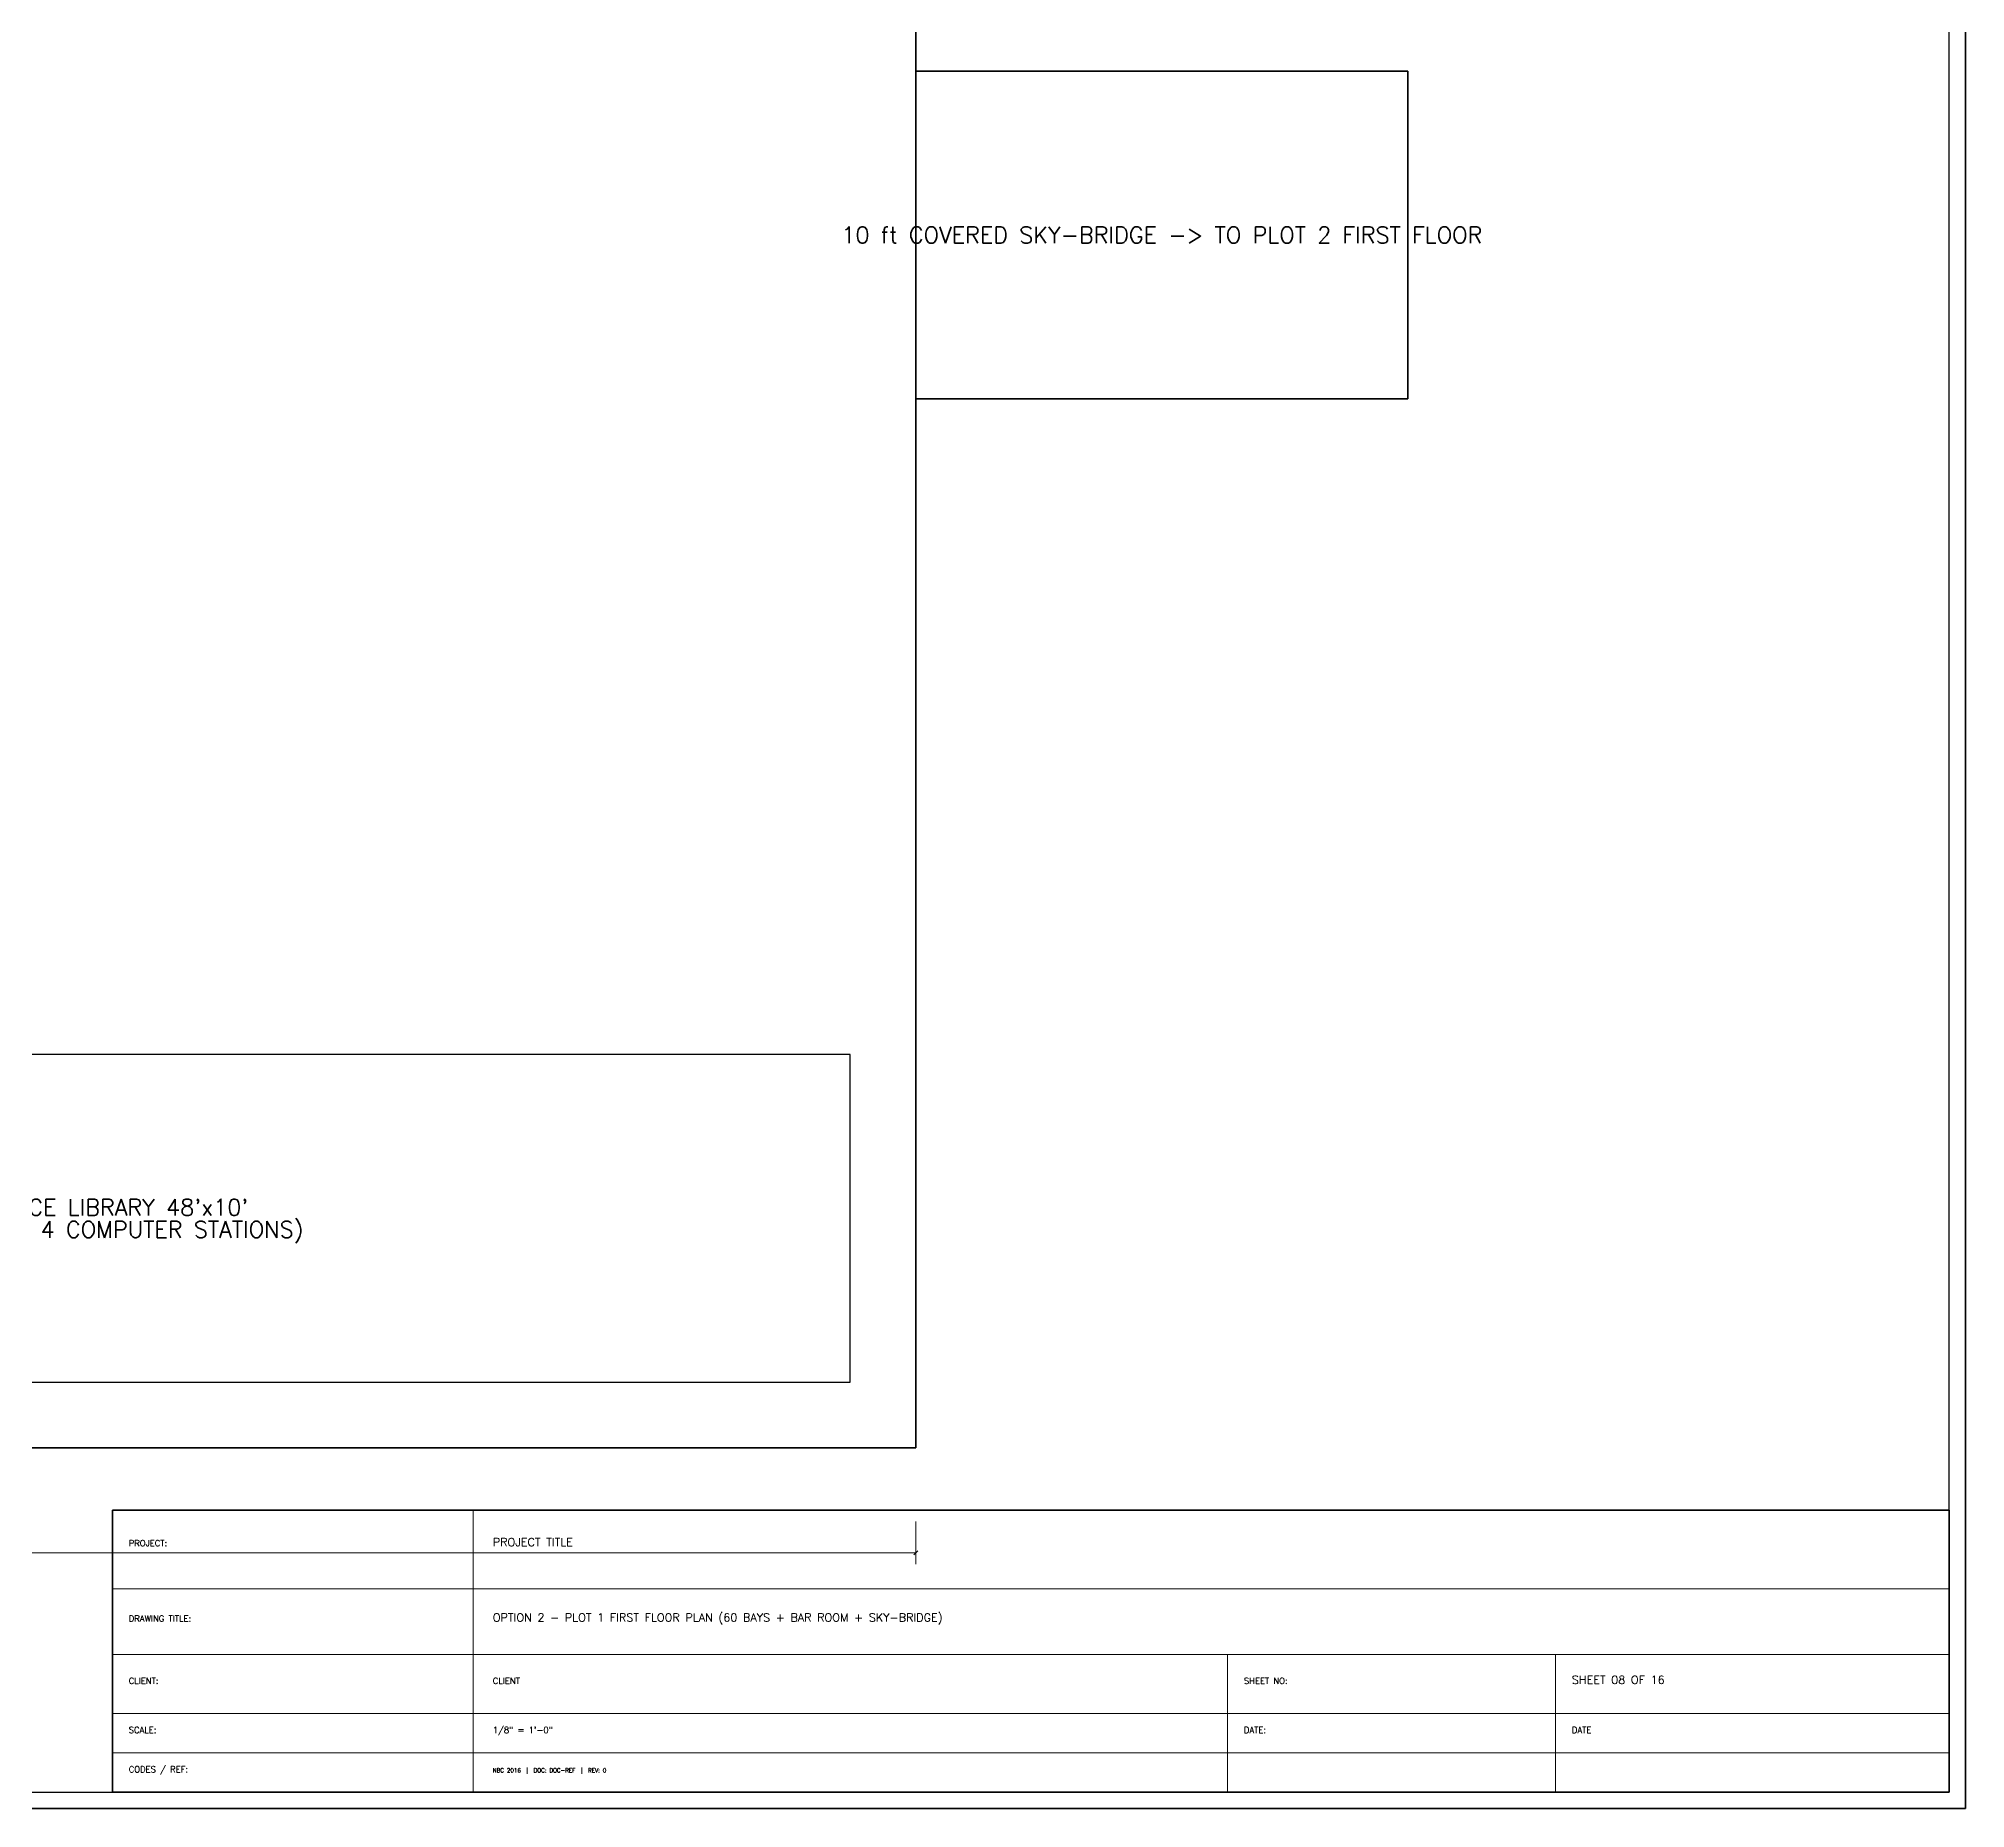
# Model space of a CAD drawing. Header units: inches. Extents: x 0 to 1800, y 0 to 1191.
# Drawn here: x 1095 to 1800, y 0 to 648 of the extents above; entities that cross this region are included whole.
import ezdxf
from ezdxf.enums import TextEntityAlignment as Align

# ---------------------------------------------------------------- set-up
doc = ezdxf.new("R2010")
doc.units = ezdxf.units.IN
doc.header["$MEASUREMENT"] = 0
for name, color, linetype in [('A-DIM', 4, 'Continuous'), ('A-FURN', 1, 'Continuous'), ('A-ROOF', 5, 'Continuous'), ('A-TEXT', 7, 'Continuous'), ('A-TEXT-TTL', 7, 'Continuous'), ('A-TTLB', 7, 'Continuous'), ('A-WALL', 7, 'Continuous')]:
    doc.layers.add(name, color=color, linetype=linetype)
doc.styles.add('SIMPLEX', font='simplex.shx')

msp = doc.modelspace()

# ---------------------------------------------------------------- linework, layer by layer
at = {"layer": 'A-DIM', "lineweight": 13}
msp.add_line((1416, 105), (1416, 89.4), dxfattribs=at)
at = {"layer": 'A-DIM', "lineweight": 18}
msp.add_line((336, 93.6), (1416, 93.6), dxfattribs=at)
at = {"layer": 'A-DIM', "lineweight": 30}
msp.add_line((1415.25, 92.85), (1416.75, 94.35), dxfattribs=at)
at = {"layer": 'A-FURN'}
for p, q in [((1392, 276), (816, 276)), ((1392, 156), (1392, 276)), ((816, 156), (1392, 156))]:
    msp.add_line(p, q, dxfattribs=at)
at = {"layer": 'A-ROOF', "lineweight": 40}
for p, q in [((1596, 636), (1416, 636)), ((1416, 636), (1416, 516)), ((1596, 516), (1596, 636)), ((1416, 516), (1596, 516))]:
    msp.add_line(p, q, dxfattribs=at)
at = {"layer": 'A-TTLB', "lineweight": 25}
for p, q in [((1794, 6), (1794, 1184.661)), ((6, 6), (1794, 6))]:
    msp.add_line(p, q, dxfattribs=at)
at = {"layer": 'A-TTLB', "lineweight": 50}
for p, q in [((1800, 0), (1800, 1190.661)), ((0, 0), (1800, 0))]:
    msp.add_line(p, q, dxfattribs=at)
at = {"layer": 'A-TTLB', "lineweight": 35}
for p, q in [((1794, 109.2), (1122, 109.2)), ((1122, 109.2), (1122, 6)), ((1794, 6), (1794, 109.2)), ((1122, 6), (1794, 6))]:
    msp.add_line(p, q, dxfattribs=at)
at = {"layer": 'A-TTLB', "lineweight": 20}
for p, q in [((1254, 6), (1254, 109.2)), ((1122, 80.4), (1794, 80.4)), ((1122, 56.4), (1794, 56.4)), ((1530, 6), (1530, 56.4)), ((1650, 6), (1650, 56.4)), ((1122, 34.8), (1794, 34.8)), ((1122, 20.4), (1794, 20.4))]:
    msp.add_line(p, q, dxfattribs=at)
at = {"layer": 'A-WALL', "lineweight": 50}
for p, q in [((1416, 132), (1416, 1020)), ((336, 132), (1416, 132))]:
    msp.add_line(p, q, dxfattribs=at)

# ---------------------------------------------------------------- texts
at = {"layer": 'A-ROOF', "style": 'SIMPLEX'}
msp.add_text('10 ft COVERED SKY-BRIDGE -> TO PLOT 2 FIRST FLOOR', height=6, dxfattribs=at).set_placement((1506, 576), align=Align.MIDDLE_CENTER)
at = {"layer": 'A-TEXT', "style": 'SIMPLEX'}
for s, height, p in [('CLIENT', 2.25, (1261.2, 45.6)), ('1/8" = 1\'-0"', 2.25, (1261.2, 27.6)), ('DATE', 2.25, (1656, 27.6)), ('NBC 2016  |  DOC: DOC-REF  |  REV: 0', 1.5, (1261.2, 13.2))]:
    msp.add_text(s, height=height, dxfattribs=at).set_placement(p)
at = {"layer": 'A-TEXT-TTL', "style": 'SIMPLEX'}
for s, p in [("LAW REFERENCE LIBRARY 48'x10'", (1104, 220.05)), ('(1,000+ BOOKS + 4 COMPUTER STATIONS)', (1104, 211.95))]:
    msp.add_text(s, height=6, dxfattribs=at).set_placement(p, align=Align.MIDDLE_CENTER)
for s, height, p in [('PROJECT TITLE', 3, (1261.2, 96)), ('PROJECT:', 2.25, (1128, 96)), ('DRAWING TITLE:', 2.25, (1128, 68.4)), ('OPTION 2 - PLOT 1 FIRST FLOOR PLAN (60 BAYS + BAR ROOM + SKY-BRIDGE)', 3, (1261.2, 68.4)), ('CLIENT:', 2.25, (1128, 45.6)), ('SHEET NO:', 2.25, (1536, 45.6)), ('SHEET 08 OF 16', 3, (1656, 45.6)), ('SCALE:', 2.25, (1128, 27.6)), ('DATE:', 2.25, (1536, 27.6)), ('CODES / REF:', 2.25, (1128, 13.2))]:
    msp.add_text(s, height=height, dxfattribs=at).set_placement(p)

doc.saveas('drawing.dxf')
